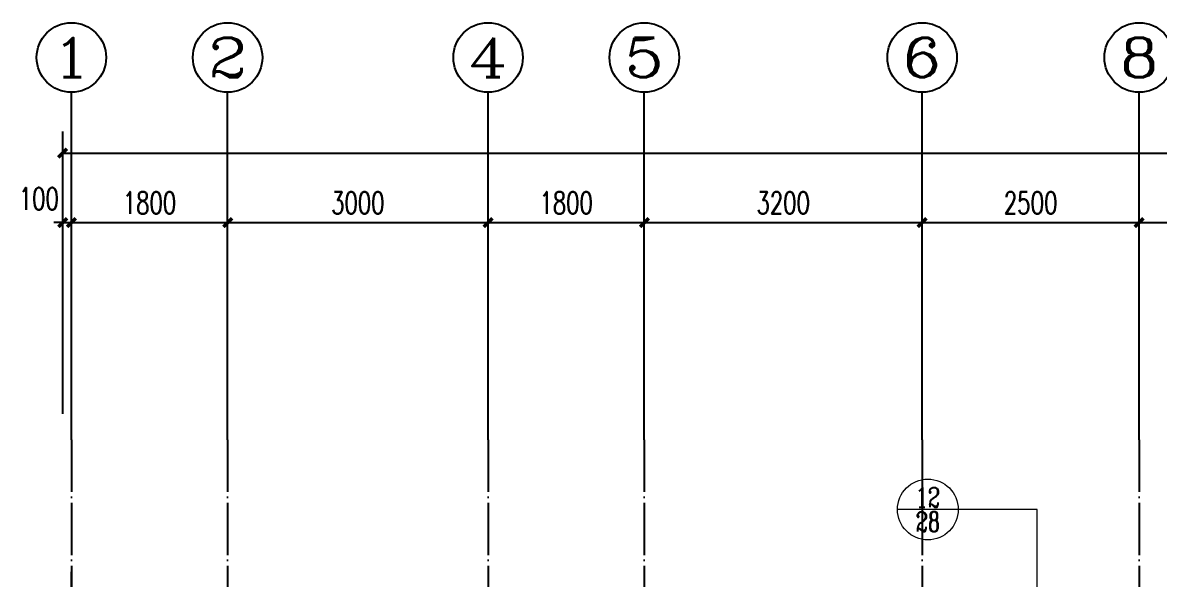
# Model space of a CAD drawing. Extents: x 393367 to 3005760, y 4998 to 826018.
# Drawn here: x 2492250 to 2505342, y 364464 to 370869 of the extents above; entities that cross this region are included whole.
import ezdxf
from ezdxf.enums import TextEntityAlignment as Align

# ---------------------------------------------------------------- set-up
doc = ezdxf.new("R2010")
doc.units = 0
doc.header["$LTSCALE"] = 1000
doc.linetypes.add('DOTE', pattern=[2.42, 2, -0.2, 0.02, -0.2])
doc.layers.get('0').update_dxf_attribs({"linetype": 'CONTINUOUS'})
doc.layers.get('Defpoints').update_dxf_attribs({"linetype": 'CONTINUOUS'})
for name, color, linetype in [('AXIS', 3, 'CONTINUOUS'), ('AXIS_TEXT', 7, 'CONTINUOUS'), ('DOTE', 8, 'DOTE'), ('PUB_TEXT', 7, 'CONTINUOUS'), ('ROOF', 183, 'CONTINUOUS')]:
    doc.layers.add(name, color=color, linetype=linetype)
doc.layers.add('DIM_IDEN', color=3, linetype='CONTINUOUS', lineweight=15)
doc.styles.add('_TCH_AXIS', font='COMPLEX', dxfattribs={"bigfont": 'GBCBIG'})
doc.styles.add('_TCH_DIM_T3', font='SIMPLEX', dxfattribs={"width": 0.705882, "bigfont": 'GBCBIG'})
doc.styles.add('_TCH_LABEL', font='COMPLEX', dxfattribs={"bigfont": 'GBCBIG'})
doc.styles.add('COMPLEX', font='COMPLEX')
doc.dimstyles.new('_TCH_ARCH&&100', dxfattribs={"dimtxt": 255, "dimasz": 100, "dimexe": 250, "dimexo": 300, "dimgap": 100, "dimtad": 1, "dimdec": 0, "dimzin": 0, "dimdsep": 46, "dimtxsty": '_TCH_DIM_T3', "dimblk": 'ARCHTICK', "dimcen": 0.09, "dimclrt": 7, "dimazin": 2, "dimtfac": 1, "dimtdec": 0, "dimtix": 1, "dimtmove": 2, "dimatfit": 3, "dimldrblk": 'ARCHTICK', "dimfxl": 1, "dimtolj": 1, "dimtzin": 0, "dimarcsym": 0})

# ---------------------------------------------------------------- blocks, each defined once
blk = doc.blocks.new('_ArchTick')
at = {"color": 0, "linetype": 'ByBlock', "const_width": 0.4}
blk.add_lwpolyline([(-0.5, -0.5), (0.5, 0.5)], dxfattribs=at)
blk = doc.blocks.new('*D3248')
at = {"layer": 'AXIS', "color": 0, "lineweight": -2}
for p, q in [((6700, 21150), (6700, 23600)), ((6800, 21150), (6800, 23600)), ((6700, 23350), (6600, 23350)), ((6700, 23350), (6800, 23350)), ((6800, 23350), (6900, 23350))]:
    blk.add_line(p, q, dxfattribs=at)
at = {"layer": 'Defpoints', "color": 0}
for p in [(6800, 23350), (6700, 20850), (6800, 20850)]:
    blk.add_point(p, dxfattribs=at)
at = {"layer": 'AXIS', "color": 0, "lineweight": -2, "xscale": 100, "yscale": 100, "zscale": 100}
blk.add_blockref('_ArchTick', (6700, 23350), dxfattribs=at)
at = {"layer": 'AXIS', "color": 0, "lineweight": -2, "xscale": 100, "yscale": 100, "zscale": 100, "rotation": 180}
blk.add_blockref('_ArchTick', (6800, 23350), dxfattribs=at)
at = {"layer": 'AXIS', "color": 7, "insert": (6425, 23625), "char_height": 255, "attachment_point": 5, "style": '_TCH_DIM_T3'}
blk.add_mtext('\\A1;100', dxfattribs=at)
blk = doc.blocks.new('*D3249')
at = {"layer": 'AXIS', "color": 0, "lineweight": -2}
for p, q in [((6800, 21150), (6800, 23600)), ((8600, 21150), (8600, 23600)), ((6800, 23350), (8600, 23350))]:
    blk.add_line(p, q, dxfattribs=at)
at = {"layer": 'Defpoints', "color": 0}
for p in [(8600, 23350), (6800, 20850), (8600, 20850)]:
    blk.add_point(p, dxfattribs=at)
at = {"layer": 'AXIS', "color": 0, "lineweight": -2, "xscale": 100, "yscale": 100, "zscale": 100, "rotation": 180}
blk.add_blockref('_ArchTick', (6800, 23350), dxfattribs=at)
at = {"layer": 'AXIS', "color": 0, "lineweight": -2, "xscale": 100, "yscale": 100, "zscale": 100}
blk.add_blockref('_ArchTick', (8600, 23350), dxfattribs=at)
at = {"layer": 'AXIS', "color": 7, "insert": (7700, 23577), "char_height": 255, "attachment_point": 5, "style": '_TCH_DIM_T3'}
blk.add_mtext('\\A1;1800', dxfattribs=at)
blk = doc.blocks.new('*D3250')
at = {"layer": 'AXIS', "color": 0, "lineweight": -2}
for p, q in [((8600, 21150), (8600, 23600)), ((11600, 21150), (11600, 23600)), ((8600, 23350), (11600, 23350))]:
    blk.add_line(p, q, dxfattribs=at)
at = {"layer": 'Defpoints', "color": 0}
for p in [(11600, 23350), (8600, 20850), (11600, 20850)]:
    blk.add_point(p, dxfattribs=at)
at = {"layer": 'AXIS', "color": 0, "lineweight": -2, "xscale": 100, "yscale": 100, "zscale": 100, "rotation": 180}
blk.add_blockref('_ArchTick', (8600, 23350), dxfattribs=at)
at = {"layer": 'AXIS', "color": 0, "lineweight": -2, "xscale": 100, "yscale": 100, "zscale": 100}
blk.add_blockref('_ArchTick', (11600, 23350), dxfattribs=at)
at = {"layer": 'AXIS', "color": 7, "insert": (10100, 23577), "char_height": 255, "attachment_point": 5, "style": '_TCH_DIM_T3'}
blk.add_mtext('\\A1;3000', dxfattribs=at)
blk = doc.blocks.new('*D3251')
at = {"layer": 'AXIS', "color": 0, "lineweight": -2}
for p, q in [((11600, 21150), (11600, 23600)), ((13400, 21150), (13400, 23600)), ((11600, 23350), (13400, 23350))]:
    blk.add_line(p, q, dxfattribs=at)
at = {"layer": 'Defpoints', "color": 0}
for p in [(13400, 23350), (11600, 20850), (13400, 20850)]:
    blk.add_point(p, dxfattribs=at)
at = {"layer": 'AXIS', "color": 0, "lineweight": -2, "xscale": 100, "yscale": 100, "zscale": 100, "rotation": 180}
blk.add_blockref('_ArchTick', (11600, 23350), dxfattribs=at)
at = {"layer": 'AXIS', "color": 0, "lineweight": -2, "xscale": 100, "yscale": 100, "zscale": 100}
blk.add_blockref('_ArchTick', (13400, 23350), dxfattribs=at)
at = {"layer": 'AXIS', "color": 7, "insert": (12500, 23577), "char_height": 255, "attachment_point": 5, "style": '_TCH_DIM_T3'}
blk.add_mtext('\\A1;1800', dxfattribs=at)
blk = doc.blocks.new('*D3252')
at = {"layer": 'AXIS', "color": 0, "lineweight": -2}
for p, q in [((13400, 21150), (13400, 23600)), ((16600, 21150), (16600, 23600)), ((13400, 23350), (16600, 23350))]:
    blk.add_line(p, q, dxfattribs=at)
at = {"layer": 'Defpoints', "color": 0}
for p in [(16600, 23350), (13400, 20850), (16600, 20850)]:
    blk.add_point(p, dxfattribs=at)
at = {"layer": 'AXIS', "color": 0, "lineweight": -2, "xscale": 100, "yscale": 100, "zscale": 100, "rotation": 180}
blk.add_blockref('_ArchTick', (13400, 23350), dxfattribs=at)
at = {"layer": 'AXIS', "color": 0, "lineweight": -2, "xscale": 100, "yscale": 100, "zscale": 100}
blk.add_blockref('_ArchTick', (16600, 23350), dxfattribs=at)
at = {"layer": 'AXIS', "color": 7, "insert": (15000, 23577), "char_height": 255, "attachment_point": 5, "style": '_TCH_DIM_T3'}
blk.add_mtext('\\A1;3200', dxfattribs=at)
blk = doc.blocks.new('*D3253')
at = {"layer": 'AXIS', "color": 0, "lineweight": -2}
for p, q in [((16600, 21150), (16600, 23600)), ((19100, 21150), (19100, 23600)), ((16600, 23350), (19100, 23350))]:
    blk.add_line(p, q, dxfattribs=at)
at = {"layer": 'Defpoints', "color": 0}
for p in [(19100, 23350), (16600, 20850), (19100, 20850)]:
    blk.add_point(p, dxfattribs=at)
at = {"layer": 'AXIS', "color": 0, "lineweight": -2, "xscale": 100, "yscale": 100, "zscale": 100, "rotation": 180}
blk.add_blockref('_ArchTick', (16600, 23350), dxfattribs=at)
at = {"layer": 'AXIS', "color": 0, "lineweight": -2, "xscale": 100, "yscale": 100, "zscale": 100}
blk.add_blockref('_ArchTick', (19100, 23350), dxfattribs=at)
at = {"layer": 'AXIS', "color": 7, "insert": (17850, 23577), "char_height": 255, "attachment_point": 5, "style": '_TCH_DIM_T3'}
blk.add_mtext('\\A1;2500', dxfattribs=at)
blk = doc.blocks.new('*D3254')
at = {"layer": 'AXIS', "color": 0, "lineweight": -2}
for p, q in [((19100, 21150), (19100, 23600)), ((21900, 21150), (21900, 23600)), ((19100, 23350), (21900, 23350))]:
    blk.add_line(p, q, dxfattribs=at)
at = {"layer": 'Defpoints', "color": 0}
for p in [(21900, 23350), (19100, 20850), (21900, 20850)]:
    blk.add_point(p, dxfattribs=at)
at = {"layer": 'AXIS', "color": 0, "lineweight": -2, "xscale": 100, "yscale": 100, "zscale": 100, "rotation": 180}
blk.add_blockref('_ArchTick', (19100, 23350), dxfattribs=at)
at = {"layer": 'AXIS', "color": 0, "lineweight": -2, "xscale": 100, "yscale": 100, "zscale": 100}
blk.add_blockref('_ArchTick', (21900, 23350), dxfattribs=at)
at = {"layer": 'AXIS', "color": 7, "insert": (20500, 23577), "char_height": 255, "attachment_point": 5, "style": '_TCH_DIM_T3'}
blk.add_mtext('\\A1;2800', dxfattribs=at)
blk = doc.blocks.new('*D3260')
at = {"layer": 'AXIS', "color": 0, "lineweight": -2}
for p, q in [((6700, 21150), (6700, 24400)), ((61700, 21150), (61700, 24400)), ((6700, 24150), (61700, 24150))]:
    blk.add_line(p, q, dxfattribs=at)
at = {"layer": 'Defpoints', "color": 0}
for p in [(61700, 24150), (6700, 20850), (61700, 20850)]:
    blk.add_point(p, dxfattribs=at)
at = {"layer": 'AXIS', "color": 0, "lineweight": -2, "xscale": 100, "yscale": 100, "zscale": 100, "rotation": 180}
blk.add_blockref('_ArchTick', (6700, 24150), dxfattribs=at)
at = {"layer": 'AXIS', "color": 0, "lineweight": -2, "xscale": 100, "yscale": 100, "zscale": 100}
blk.add_blockref('_ArchTick', (61700, 24150), dxfattribs=at)
at = {"layer": 'AXIS', "color": 7, "insert": (34200, 24377), "char_height": 255, "attachment_point": 5, "style": '_TCH_DIM_T3'}
blk.add_mtext('\\A1;55000', dxfattribs=at)
blk = doc.blocks.new('_axiso')
blk.add_circle((0, 0), 0.5)
at = {"layer": 'AXIS_TEXT', "style": 'COMPLEX', "width": 1.041667}
blk.add_attdef('A', text='', height=0.56, dxfattribs=at).set_placement((-0.25, -0.28), (0.25, -0.28), align=Align.FIT)
blk = doc.blocks.new('A$C23552573')
at = {"layer": 'DIM_IDEN', "color": 150}
for p, q in [((12532, 15353), (11832, 15353)), ((13441, 15353), (12532, 15353)), ((13441, 12505), (13441, 15353))]:
    blk.add_line(p, q, dxfattribs=at)
blk.add_circle((12182, 15353), 350, dxfattribs=at)
at = {"layer": 'PUB_TEXT', "style": '_TCH_LABEL'}
for s, width, p, p2 in [('12', 0.905172, (12041, 15381), (12323, 15381)), ('28', 0.772059, (12041, 15100), (12323, 15100))]:
    blk.add_text(s, height=225.4, dxfattribs=dict(at, width=width)).set_placement(p, p2, align=Align.FIT)
blk = doc.blocks.new('A$C30E34BA0')
at = {"layer": 'ROOF'}
blk.add_line((0, 12650), (0, 13130), dxfattribs=at)
blk = doc.blocks.new('A$C427E36F2')
at = {"layer": 'AXIS'}
for p, q in [((6800, 20850), (6800, 24850)), ((8600, 20850), (8600, 24850)), ((11600, 20850), (11600, 24850)), ((13400, 20850), (13400, 24850)), ((16600, 20850), (16600, 24850)), ((19100, 20850), (19100, 24850))]:
    blk.add_line(p, q, dxfattribs=at)
at = {"layer": 'DOTE', "linetype": 'DOTE', "ltscale": 0.3}
for p, q in [((6800, 20850), (6800, 4800)), ((8600, 20850), (8600, 13200)), ((11600, 20850), (11600, 13200)), ((13400, 20850), (13400, 4800)), ((16600, 20850), (16600, 14700)), ((19100, 20850), (19100, 13200))]:
    blk.add_line(p, q, dxfattribs=at)
at = {"layer": 'AXIS'}
ref = blk.add_blockref('_axiso', (6800, 25250), dxfattribs=dict(at, xscale=800, yscale=800, zscale=800))
ref.add_attrib('A', '1', dxfattribs={"layer": 'AXIS_TEXT', "height": 452.5, "style": '_TCH_AXIS', "width": 2.333333}).set_placement((6573.7, 25023.7), (7026.3, 25023.7), align=Align.FIT)
ref = blk.add_blockref('_axiso', (8600, 25250), dxfattribs=dict(at, xscale=800, yscale=800, zscale=800))
ref.add_attrib('A', '2', dxfattribs={"layer": 'AXIS_TEXT', "height": 452.5, "style": '_TCH_AXIS', "width": 1.5}).set_placement((8373.7, 25023.7), (8826.3, 25023.7), align=Align.FIT)
ref = blk.add_blockref('_axiso', (11600, 25250), dxfattribs=dict(at, xscale=800, yscale=800, zscale=800))
ref.add_attrib('A', '4', dxfattribs={"layer": 'AXIS_TEXT', "height": 452.5, "style": '_TCH_AXIS', "width": 1.3125}).set_placement((11373.7, 25023.7), (11826.3, 25023.7), align=Align.FIT)
ref = blk.add_blockref('_axiso', (13400, 25250), dxfattribs=dict(at, xscale=800, yscale=800, zscale=800))
ref.add_attrib('A', '5', dxfattribs={"layer": 'AXIS_TEXT', "height": 452.5, "style": '_TCH_AXIS', "width": 1.5}).set_placement((13173.7, 25023.7), (13626.3, 25023.7), align=Align.FIT)
ref = blk.add_blockref('_axiso', (16600, 25250), dxfattribs=dict(at, xscale=800, yscale=800, zscale=800))
ref.add_attrib('A', '6', dxfattribs={"layer": 'AXIS_TEXT', "height": 452.5, "style": '_TCH_AXIS', "width": 1.5}).set_placement((16373.7, 25023.7), (16826.3, 25023.7), align=Align.FIT)
ref = blk.add_blockref('_axiso', (19100, 25250), dxfattribs=dict(at, xscale=800, yscale=800, zscale=800))
ref.add_attrib('A', '8', dxfattribs={"layer": 'AXIS_TEXT', "height": 452.5, "style": '_TCH_AXIS', "width": 1.5}).set_placement((18873.7, 25023.7), (19326.3, 25023.7), align=Align.FIT)
for p1, p2, distance, picture, middle in [((6700, 20850), (61700, 20850), 3300, '*D3260', (34200, 24377.5)), ((6800, 20850), (8600, 20850), 2500, '*D3249', (7700, 23577.5)), ((8600, 20850), (11600, 20850), 2500, '*D3250', (10100, 23577.5)), ((11600, 20850), (13400, 20850), 2500, '*D3251', (12500, 23577.5)), ((13400, 20850), (16600, 20850), 2500, '*D3252', (15000, 23577.5)), ((16600, 20850), (19100, 20850), 2500, '*D3253', (17850, 23577.5)), ((19100, 20850), (21900, 20850), 2500, '*D3254', (20500, 23577.5))]:
    dim = blk.add_aligned_dim(p1=p1, p2=p2, distance=distance, dimstyle='_TCH_ARCH&&100', dxfattribs=at)
    dim.commit()
    dim.dimension.update_dxf_attribs({"geometry": picture, "text_midpoint": middle})
dim = blk.add_linear_dim(base=(6800, 23350), p1=(6700, 20850), p2=(6800, 20850), angle=0, dimstyle='_TCH_ARCH&&100', dxfattribs=at)
dim.commit()
dim.dimension.update_dxf_attribs({"geometry": '*D3248', "text_midpoint": (6425, 23625), "dimtype": 129})

msp = doc.modelspace()

# ---------------------------------------------------------------- block references
msp.add_blockref('A$C427E36F2', (2486010.61679, 345218.6659))
at = {"layer": 'DIM_IDEN'}
for name, p in [('A$C23552573', (2490494.70898, 349914.04175)), ('A$C30E34BA0', (2492810.63044, 351418.6615))]:
    msp.add_blockref(name, p, dxfattribs=at)

doc.saveas('drawing.dxf')
